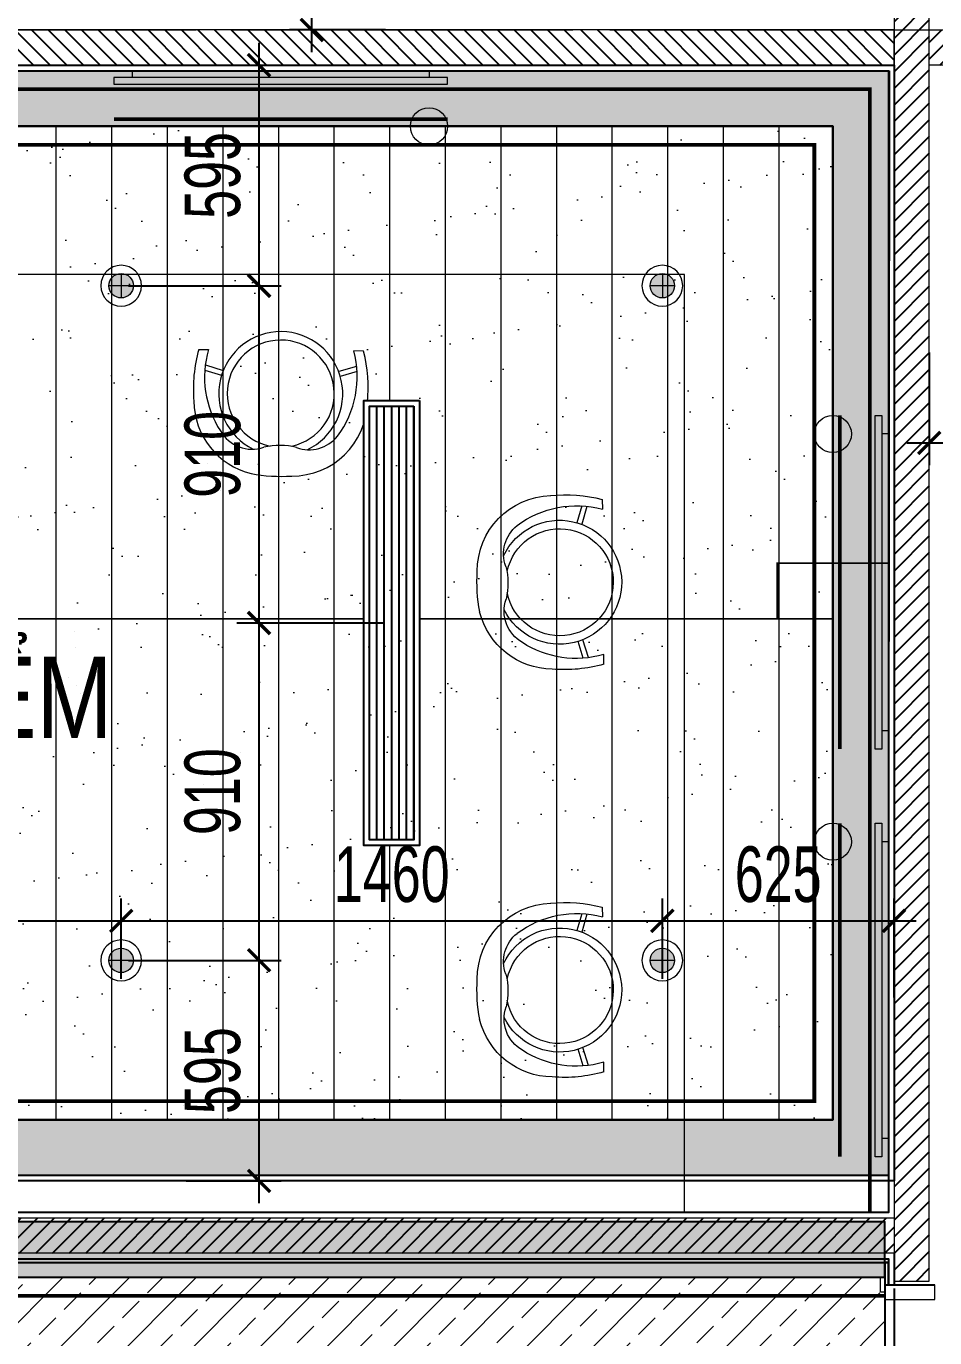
# Model space of a CAD drawing. Header units: millimetres. Extents: x -343543 to 400519, y -115663 to 104219.
# Drawn here: x -251080 to -248629, y 11172 to 14710 of the extents above; entities that cross this region are included whole.
import ezdxf
from ezdxf.xclip import XClip

# ---------------------------------------------------------------- set-up
doc = ezdxf.new("R2010")
doc.units = ezdxf.units.MM
doc.header["$XCLIPFRAME"] = 0
for name, pattern in [("$0$02'TUONG Xay$0$HIDDEN", [0.375, 0.25, -0.125]), ('ACAD_ISO07W100', [3, 0, -3]), ('HIDDEN2', [0.1875, 0.125, -0.0625]), ('XREF MAT BANG TUONG XAY$0$CENTER', [50.8, 31.75, -6.35, 6.35, -6.35])]:
    doc.linetypes.add(name, pattern=pattern)
doc.layers.get('0').update_dxf_attribs({"color": 231, "lineweight": 0})
doc.layers.get('DefPoints').update_dxf_attribs({"color": 191})
for name, color, linetype, lineweight in [('A-CLNG', 157, 'Continuous', 25), ('A-FLOR-PRTN', 161, 'Continuous', 9), ('A-PATT', 252, 'Continuous', 9), ('A-SYMBOLS', 10, 'Continuous', 13), ('fix lighting', 2, 'Continuous', 5), ('SME-E-LTG-DIM', 55, 'Continuous', 18), ('XREF MAT BANG TUONG XAY$0$$0$A-WALL-INT', 8, 'Continuous', 9), ('XREF MAT BANG TUONG XAY$0$$1$A-TEXT', 8, 'Continuous', 25), ('XREF MAT BANG TUONG XAY$0$A-GRID', 8, 'XREF MAT BANG TUONG XAY$0$CENTER', 15), ('XREF MAT BANG TUONG XAY$0$A-WALL-INT', 8, 'Continuous', 9)]:
    doc.layers.add(name, color=color, linetype=linetype, lineweight=lineweight)
for name, color, linetype in [('AC - SAG', 160, 'Continuous'), ('XREF MAT BANG TUONG XAY$0$A-FNSH', 8, 'Continuous'), ('XREF MAT BANG TUONG XAY$0$A-FURN', 8, 'Continuous'), ('XREF MAT BANG TUONG XAY$0$A-PATT', 8, 'Continuous')]:
    doc.layers.add(name, color=color, linetype=linetype)
doc.layers.add('fix lightting red', color=1, linetype='Continuous', lineweight=5, true_color=0xff0000)
doc.styles.add('SM-DIMTEXT', font='SME.shx', dxfattribs={"width": 0.7})
doc.styles.add('XREF MAT BANG TUONG XAY$0$Arial', font='arial.ttf', dxfattribs={"width": 0.8})
doc.dimstyles.new('SDIM-100', dxfattribs={"dimscale": 100, "dimtxt": 2, "dimasz": 0.6, "dimexe": 0.6, "dimexo": 0.2, "dimgap": 0.5, "dimtad": 1, "dimdec": 0, "dimzin": 12, "dimtxsty": 'SM-DIMTEXT', "dimblk": 'ARCHTICK', "dimblk1": 'ARCHTICK', "dimblk2": 'ARCHTICK', "dimcen": 0.12, "dimdle": 0.6, "dimclrd": 7, "dimclre": 8, "dimadec": 0, "dimazin": 3, "dimtfac": 2, "dimtix": 1, "dimtmove": 1, "dimatfit": 3, "dimfxl": 1, "dimtzin": 0, "dimarcsym": 1})

# ---------------------------------------------------------------- blocks, each defined once
blk = doc.blocks.new('XREF MAT BANG TUONG XAY$0$00.xref_IKIGAI_Truc')
at = {"layer": 'XREF MAT BANG TUONG XAY$0$A-GRID', "color": 8, "ltscale": 20}
blk.add_lwpolyline([(-2907.5, 14700), (42750, 14700)], dxfattribs=at)
blk = doc.blocks.new('XREF MAT BANG TUONG XAY$0$xref_IKIGAI_Cot')
at = {"layer": 'XREF MAT BANG TUONG XAY$0$A-GRID', "color": 8, "ltscale": 20}
blk.add_lwpolyline([(-2907.5, 14700), (42750, 14700)], dxfattribs=at)
blk = doc.blocks.new('*U218')
at = {"layer": 'XREF MAT BANG TUONG XAY$0$A-PATT'}
h = blk.add_hatch(dxfattribs=at)
h.set_pattern_fill('ANSI31', color=8, scale=10)
h.set_pattern_definition([(45, (40766.8, -11178.564), (-22.45064, 22.45064), [])])
h.paths.add_polyline_path([(-38.7, 47.5), (5281.3, 47.5), (5281.3, -47.5), (-38.7, -47.5)])
at = {"layer": 'XREF MAT BANG TUONG XAY$0$A-WALL-INT', "color": 8}
blk.add_lwpolyline([(-38.7, 47.5), (5281.3, 47.5), (5281.3, -47.5), (-38.7, -47.5)], close=True, dxfattribs=at)
blk = doc.blocks.new('*U279')
at = {"layer": 'XREF MAT BANG TUONG XAY$0$A-PATT'}
h = blk.add_hatch(dxfattribs=at)
h.set_pattern_fill('ANSI31', color=8, scale=10)
h.set_pattern_definition([(45, (43311.79, -11178.564), (-22.45064, 22.45064), [])])
h.paths.add_polyline_path([(-38.7, 47.5), (7826.3, 47.5), (7826.3, -47.5), (-38.7, -47.5)])
at = {"layer": 'XREF MAT BANG TUONG XAY$0$A-WALL-INT', "color": 8}
blk.add_lwpolyline([(-38.7, 47.5), (7826.3, 47.5), (7826.3, -47.5), (-38.7, -47.5)], close=True, dxfattribs=at)
blk = doc.blocks.new('*U275')
at = {"layer": 'XREF MAT BANG TUONG XAY$0$A-PATT'}
h = blk.add_hatch(dxfattribs=at)
h.set_pattern_fill('ANSI31', color=8, scale=10)
h.set_pattern_definition([(45, (38161.79, -11178.564), (-22.45064, 22.45064), [])])
h.paths.add_polyline_path([(-38.7, 47.5), (2676.3, 47.5), (2676.3, -47.5), (-38.7, -47.5)])
at = {"layer": 'XREF MAT BANG TUONG XAY$0$A-WALL-INT', "color": 8}
blk.add_lwpolyline([(-38.7, 47.5), (2676.3, 47.5), (2676.3, -47.5), (-38.7, -47.5)], close=True, dxfattribs=at)
blk = doc.blocks.new('*U289')
at = {"layer": 'XREF MAT BANG TUONG XAY$0$A-PATT'}
h = blk.add_hatch(dxfattribs=at)
h.set_pattern_fill('ANSI31', color=8, scale=10)
h.set_pattern_definition([(45, (35976.79, -11178.564), (-22.45064, 22.45064), [])])
h.paths.add_polyline_path([(-38.7, 47.5), (491.3, 47.5), (491.3, -47.5), (-38.7, -47.5)])
at = {"layer": 'XREF MAT BANG TUONG XAY$0$A-WALL-INT', "color": 8}
blk.add_lwpolyline([(-38.7, 47.5), (491.3, 47.5), (491.3, -47.5), (-38.7, -47.5)], close=True, dxfattribs=at)
blk = doc.blocks.new('XREF MAT BANG NOI THAT$0$01.Xref _MB T1$0$YLD.Studio-03-10')
at = {"color": 8}
for p, q in [((-114.9, 223.3), (-115.2, 197)), ((-73.7, 204.8), (-59.6, 156.3)), ((-59.8, 205.9), (-46.6, 160.6)), ((-77.6, -203.4), (-62.6, -155.1)), ((-63.7, -204.8), (-49.7, -159.7)), ((-119.2, -221.1), (-118.9, -194.8))]:
    blk.add_line(p, q, dxfattribs=at)
for centre, radius, start, end in [((-15.8, -157.2), 393.2, 84.149, 104.6003), ((18.3, 30), 204.1, 359.8671, 88.3418), ((-45.4, -60.7), 267, 53.1466, 105.1604), ((0, 0), 167.3, 25.2374, 333.6757), ((0, 0), 144.5, 12.1358, 348.5505), ((53.4, 76.5), 98, 339.9252, 51.2235), ((320.2, -3), 180.7, 165.2751, 193.6379), ((-230.1, 2.2), 453.3, 349.5837, 3.4619), ((51.9, -77.5), 98, 299.7276, 18.9878), ((17.8, -30.4), 204.1, 270.5713, 345.9889), ((-44.2, 60.7), 266.2, 253.7114, 302.9528), ((-12.8, 157.4), 393.2, 254.3128, 274.764)]:
    blk.add_arc(centre, radius, start, end, dxfattribs=at)
blk = doc.blocks.new('XREF MAT BANG NOI THAT')
at = {"color": 8}
for points in [[(9055, 11510), (8505, 11510), (8505, 14285), (8810, 14285), (8810, 14590), (14102.5, 14590), (14100, 11509.6), (13550, 11510), (13550, 14040), (9055, 14040)], [(12060.5, 14590), (12860.5, 14590), (12860.5, 14572), (12060.5, 14572)], [(12910.5, 14554), (12910.5, 14572), (12010.5, 14572), (12010.5, 14554)], [(14064, 13660), (14082, 13660), (14082, 12760), (14064, 12760)], [(14100, 12810), (14100, 13610), (14082, 13610), (14082, 12810)], [(14064, 12560), (14082, 12560), (14082, 11660), (14064, 11660)], [(14100, 11710), (14100, 12510), (14082, 12510), (14082, 11710)]]:
    blk.add_lwpolyline(points, close=True, dxfattribs=at)
for centre in [(12860.5, 14440), (13950, 13610), (13950, 12510)]:
    blk.add_circle(centre, 50, dxfattribs=at)
at = {"color": 8, "rotation": 270}
blk.add_blockref('XREF MAT BANG NOI THAT$0$01.Xref _MB T1$0$YLD.Studio-03-10', (12460.5, 13718.8), dxfattribs=at)
at = {"color": 8, "xscale": -1}
for p in [(13213, 13210), (13213, 12110)]:
    blk.add_blockref('XREF MAT BANG NOI THAT$0$01.Xref _MB T1$0$YLD.Studio-03-10', p, dxfattribs=at)
blk = doc.blocks.new('01.Xref _MB T1')
at = {"layer": 'XREF MAT BANG TUONG XAY$0$$0$A-WALL-INT', "color": 8}
for points in [[(14078.90018, 11334.99999), (14090, 11334.99999), (14090, 11294.99999), (14078.90018, 11294.99999)], [(14090, 11274.99999), (14224.99994, 11274.99999), (14224.99994, 11314.99999), (14090, 11314.99999)]]:
    blk.add_lwpolyline(points, close=True, dxfattribs=at)
at = {"layer": 'XREF MAT BANG TUONG XAY$0$A-FNSH', "color": 8}
for points in [[(8379.99068, 14715.00011), (8380.00025, 11309.99999), (8505, 11309.99999), (8505, 11385), (10005.00011, 11385), (10005.00011, 11510), (8504.99998, 11510), (8504.99668, 14285), (8809.99073, 14284.99999), (8809.99073, 14590), (14099.96637, 14590), (14099.97586, 11509.99995), (11390.00011, 11509.99995), (11390.00011, 11384.99995), (14100, 11384.99995), (14100, 11314.99999), (14224.99994, 11314.99999)], [(11390.00011, 11384.99995), (11390.00011, 11374.99995), (14100, 11374.99995)]]:
    blk.add_lwpolyline(points, dxfattribs=at)
blk.add_lwpolyline([(14090, 11314.99999), (14100, 11314.99999), (14100, 11374.99995), (14090, 11374.99995)], close=True, dxfattribs=at)
at = {"layer": 'XREF MAT BANG TUONG XAY$0$A-FURN', "color": 8}
blk.add_lwpolyline([(14115, 11399.99995), (14115, 11314.99999), (14210, 11314.99999)], dxfattribs=at)
at = {"color": 8}
blk.add_blockref('XREF MAT BANG TUONG XAY$0$00.xref_IKIGAI_Truc', (0.00011, 0), dxfattribs=at)
ref = blk.add_blockref('XREF MAT BANG TUONG XAY$0$xref_IKIGAI_Cot', (-0.00927, -0.00001), dxfattribs=at)
XClip(ref).set_block_clipping_path([(-1610.3425959283, -2225.6693134198), (41829.1295208634, 21555.8819575264)])
at = {"layer": 'XREF MAT BANG TUONG XAY$0$A-FURN', "color": 8, "xscale": -1}
for name, p, rotation in [('*U279', (14162.5, 11363.6983), 270), ('*U218', (8833.68904, 14652.5), 180)]:
    blk.add_blockref(name, p, dxfattribs=dict(at, rotation=rotation))
at = {"layer": 'XREF MAT BANG TUONG XAY$0$A-FURN', "color": 8, "rotation": 180}
blk.add_blockref('*U289', (14701.3016, 14652.49999), dxfattribs=at)
at = {"layer": 'XREF MAT BANG TUONG XAY$0$A-FURN', "color": 8}
blk.add_blockref('*U275', (11438.69842, 11447.49995), dxfattribs=at)
at = {"layer": 'XREF MAT BANG TUONG XAY$0$$1$A-TEXT', "color": 8, "style": 'XREF MAT BANG TUONG XAY$0$Arial', "width": 0.8}
blk.add_text('TRANG ĐIỂM', height=220, dxfattribs=at).set_placement((10462.92166, 12789.54557))
at = {"layer": 'A-PATT', "color": 8}
blk.add_blockref('XREF MAT BANG NOI THAT', (0, 0), dxfattribs=at)
blk = doc.blocks.new('DenSanTuongT1Ikigai')
at = {"layer": 'fix lightting red', "color": 1, "linetype": "$0$02'TUONG Xay$0$HIDDEN", "ltscale": 500, "true_color": 0xff0000, "const_width": 10}
for points in [[(8810, 14540), (14050, 14540), (14050, 11509.6)], [(12010.5, 14459.1), (12910.5, 14459.1)], [(13969.1, 13660), (13969.1, 12760)], [(13969.1, 12560), (13969.1, 11660)]]:
    blk.add_lwpolyline(points, dxfattribs=at)
blk = doc.blocks.new('_ArchTick')
at = {"color": 0, "linetype": 'ByBlock', "const_width": 0.15}
blk.add_lwpolyline([(-0.5, -0.5), (0.5, 0.5)], dxfattribs=at)
blk = doc.blocks.new('*D1016')
at = {"layer": 'DefPoints', "color": 0, "transparency": 16777216}
for p in [(-248739, 11325), (-249449, 10919.3), (-249449, 10758)]:
    blk.add_point(p, dxfattribs=at)
at = {"layer": 'SME-E-LTG-DIM', "color": 8, "lineweight": -2, "transparency": 16777216}
for p, q in [((-248739, 11305), (-248739, 10859.3)), ((-249449, 10778), (-249449, 10979.3))]:
    blk.add_line(p, q, dxfattribs=at)
at = {"layer": 'SME-E-LTG-DIM', "color": 7, "lineweight": -2, "transparency": 16777216}
blk.add_line((-248679, 10919.3), (-249509, 10919.3), dxfattribs=at)
at = {"layer": 'SME-E-LTG-DIM', "color": 7, "lineweight": -2, "transparency": 16777216, "xscale": 60, "yscale": 60, "zscale": 60, "rotation": 180}
blk.add_blockref('_ArchTick', (-249449, 10919.3), dxfattribs=at)
at = {"layer": 'SME-E-LTG-DIM', "color": 7, "lineweight": -2, "transparency": 16777216, "xscale": 60, "yscale": 60, "zscale": 60}
blk.add_blockref('_ArchTick', (-248739, 10919.3), dxfattribs=at)
at = {"layer": 'SME-E-LTG-DIM', "color": 0, "transparency": 16777216, "insert": (-249094, 11044.3), "char_height": 150, "attachment_point": 5, "style": 'SM-DIMTEXT'}
blk.add_mtext('710', dxfattribs=at)
blk = doc.blocks.new('*D1039')
at = {"layer": 'DefPoints', "color": 0, "transparency": 16777216}
for p in [(-250824, 12296.5), (-252279, 12120), (-250824, 12120)]:
    blk.add_point(p, dxfattribs=at)
at = {"layer": 'SME-E-LTG-DIM', "color": 8, "lineweight": -2, "transparency": 16777216}
for p, q in [((-252279, 12140), (-252279, 12356.5)), ((-250824, 12140), (-250824, 12356.5))]:
    blk.add_line(p, q, dxfattribs=at)
at = {"layer": 'SME-E-LTG-DIM', "color": 7, "lineweight": -2, "transparency": 16777216}
blk.add_line((-252339, 12296.5), (-250764, 12296.5), dxfattribs=at)
at = {"layer": 'SME-E-LTG-DIM', "color": 7, "lineweight": -2, "transparency": 16777216, "xscale": 60, "yscale": 60, "zscale": 60, "rotation": 180}
blk.add_blockref('_ArchTick', (-252279, 12296.5), dxfattribs=at)
at = {"layer": 'SME-E-LTG-DIM', "color": 7, "lineweight": -2, "transparency": 16777216, "xscale": 60, "yscale": 60, "zscale": 60}
blk.add_blockref('_ArchTick', (-250824, 12296.5), dxfattribs=at)
at = {"layer": 'SME-E-LTG-DIM', "color": 0, "transparency": 16777216, "insert": (-251551.5, 12421.5), "char_height": 150, "attachment_point": 5, "style": 'SM-DIMTEXT'}
blk.add_mtext('1455', dxfattribs=at)
blk = doc.blocks.new('*D1040')
at = {"layer": 'DefPoints', "color": 0, "transparency": 16777216}
for p in [(-249364, 12296.5), (-250824, 12120), (-249364, 12120)]:
    blk.add_point(p, dxfattribs=at)
at = {"layer": 'SME-E-LTG-DIM', "color": 8, "lineweight": -2, "transparency": 16777216}
for p, q in [((-250824, 12140), (-250824, 12356.5)), ((-249364, 12140), (-249364, 12356.5))]:
    blk.add_line(p, q, dxfattribs=at)
at = {"layer": 'SME-E-LTG-DIM', "color": 7, "lineweight": -2, "transparency": 16777216}
blk.add_line((-250884, 12296.5), (-249304, 12296.5), dxfattribs=at)
at = {"layer": 'SME-E-LTG-DIM', "color": 7, "lineweight": -2, "transparency": 16777216, "xscale": 60, "yscale": 60, "zscale": 60, "rotation": 180}
blk.add_blockref('_ArchTick', (-250824, 12296.5), dxfattribs=at)
at = {"layer": 'SME-E-LTG-DIM', "color": 7, "lineweight": -2, "transparency": 16777216, "xscale": 60, "yscale": 60, "zscale": 60}
blk.add_blockref('_ArchTick', (-249364, 12296.5), dxfattribs=at)
at = {"layer": 'SME-E-LTG-DIM', "color": 0, "transparency": 16777216, "insert": (-250094, 12421.5), "char_height": 150, "attachment_point": 5, "style": 'SM-DIMTEXT'}
blk.add_mtext('1460', dxfattribs=at)
blk = doc.blocks.new('*D1041')
at = {"layer": 'DefPoints', "color": 0, "transparency": 16777216}
for p in [(-248739, 12296.5), (-249364, 12120), (-248739, 12069.6)]:
    blk.add_point(p, dxfattribs=at)
at = {"layer": 'SME-E-LTG-DIM', "color": 8, "lineweight": -2, "transparency": 16777216}
for p, q in [((-249364, 12140), (-249364, 12356.5)), ((-248739, 12089.6), (-248739, 12356.5))]:
    blk.add_line(p, q, dxfattribs=at)
at = {"layer": 'SME-E-LTG-DIM', "color": 7, "lineweight": -2, "transparency": 16777216}
blk.add_line((-249424, 12296.5), (-248679, 12296.5), dxfattribs=at)
at = {"layer": 'SME-E-LTG-DIM', "color": 7, "lineweight": -2, "transparency": 16777216, "xscale": 60, "yscale": 60, "zscale": 60, "rotation": 180}
blk.add_blockref('_ArchTick', (-249364, 12296.5), dxfattribs=at)
at = {"layer": 'SME-E-LTG-DIM', "color": 7, "lineweight": -2, "transparency": 16777216, "xscale": 60, "yscale": 60, "zscale": 60}
blk.add_blockref('_ArchTick', (-248739, 12296.5), dxfattribs=at)
at = {"layer": 'SME-E-LTG-DIM', "color": 0, "transparency": 16777216, "insert": (-249051.5, 12421.5), "char_height": 150, "attachment_point": 5, "style": 'SM-DIMTEXT'}
blk.add_mtext('625', dxfattribs=at)
blk = doc.blocks.new('*D1043')
at = {"layer": 'DefPoints', "color": 0, "transparency": 16777216}
for p in [(-250824, 12190), (-250452, 12190), (-250668.4, 11595)]:
    blk.add_point(p, dxfattribs=at)
at = {"layer": 'SME-E-LTG-DIM', "color": 7, "lineweight": -2, "transparency": 16777216}
blk.add_line((-250452, 11535), (-250452, 12250), dxfattribs=at)
at = {"layer": 'SME-E-LTG-DIM', "color": 8, "lineweight": -2, "transparency": 16777216}
for p, q in [((-250804, 12190), (-250392, 12190)), ((-250648.4, 11595), (-250392, 11595))]:
    blk.add_line(p, q, dxfattribs=at)
at = {"layer": 'SME-E-LTG-DIM', "color": 7, "lineweight": -2, "transparency": 16777216, "xscale": 60, "yscale": 60, "zscale": 60}
for p, rotation in [((-250452, 12190), 90), ((-250452, 11595), 270)]:
    blk.add_blockref('_ArchTick', p, dxfattribs=dict(at, rotation=rotation))
at = {"layer": 'SME-E-LTG-DIM', "color": 0, "transparency": 16777216, "insert": (-250577, 11892.5), "char_height": 150, "attachment_point": 5, "rotation": 90, "style": 'SM-DIMTEXT'}
blk.add_mtext('595', dxfattribs=at)
blk = doc.blocks.new('*D1044')
at = {"layer": 'DefPoints', "color": 0, "transparency": 16777216}
for p in [(-250452, 13100), (-250094, 13100), (-250824, 12190)]:
    blk.add_point(p, dxfattribs=at)
at = {"layer": 'SME-E-LTG-DIM', "color": 7, "lineweight": -2, "transparency": 16777216}
blk.add_line((-250452, 12130), (-250452, 13160), dxfattribs=at)
at = {"layer": 'SME-E-LTG-DIM', "color": 8, "lineweight": -2, "transparency": 16777216}
for p, q in [((-250114, 13100), (-250512, 13100)), ((-250804, 12190), (-250392, 12190))]:
    blk.add_line(p, q, dxfattribs=at)
at = {"layer": 'SME-E-LTG-DIM', "color": 7, "lineweight": -2, "transparency": 16777216, "xscale": 60, "yscale": 60, "zscale": 60}
for p, rotation in [((-250452, 13100), 90), ((-250452, 12190), 270)]:
    blk.add_blockref('_ArchTick', p, dxfattribs=dict(at, rotation=rotation))
at = {"layer": 'SME-E-LTG-DIM', "color": 0, "transparency": 16777216, "insert": (-250577, 12645), "char_height": 150, "attachment_point": 5, "rotation": 90, "style": 'SM-DIMTEXT'}
blk.add_mtext('910', dxfattribs=at)
blk = doc.blocks.new('*D1045')
at = {"layer": 'DefPoints', "color": 0, "transparency": 16777216}
for p in [(-250824, 14010), (-250452, 14010), (-250094, 13100)]:
    blk.add_point(p, dxfattribs=at)
at = {"layer": 'SME-E-LTG-DIM', "color": 7, "lineweight": -2, "transparency": 16777216}
blk.add_line((-250452, 13040), (-250452, 14070), dxfattribs=at)
at = {"layer": 'SME-E-LTG-DIM', "color": 8, "lineweight": -2, "transparency": 16777216}
for p, q in [((-250804, 14010), (-250392, 14010)), ((-250114, 13100), (-250512, 13100))]:
    blk.add_line(p, q, dxfattribs=at)
at = {"layer": 'SME-E-LTG-DIM', "color": 7, "lineweight": -2, "transparency": 16777216, "xscale": 60, "yscale": 60, "zscale": 60}
for p, rotation in [((-250452, 14010), 90), ((-250452, 13100), 270)]:
    blk.add_blockref('_ArchTick', p, dxfattribs=dict(at, rotation=rotation))
at = {"layer": 'SME-E-LTG-DIM', "color": 0, "transparency": 16777216, "insert": (-250577, 13555), "char_height": 150, "attachment_point": 5, "rotation": 90, "style": 'SM-DIMTEXT'}
blk.add_mtext('910', dxfattribs=at)
blk = doc.blocks.new('*D1046')
at = {"layer": 'DefPoints', "color": 0, "transparency": 16777216}
for p in [(-250796.8, 14605), (-250452, 14605), (-250824, 14010)]:
    blk.add_point(p, dxfattribs=at)
at = {"layer": 'SME-E-LTG-DIM', "color": 7, "lineweight": -2, "transparency": 16777216}
blk.add_line((-250452, 13950), (-250452, 14665), dxfattribs=at)
at = {"layer": 'SME-E-LTG-DIM', "color": 8, "lineweight": -2, "transparency": 16777216}
for p, q in [((-250776.8, 14605), (-250392, 14605)), ((-250804, 14010), (-250392, 14010))]:
    blk.add_line(p, q, dxfattribs=at)
at = {"layer": 'SME-E-LTG-DIM', "color": 7, "lineweight": -2, "transparency": 16777216, "xscale": 60, "yscale": 60, "zscale": 60}
for p, rotation in [((-250452, 14605), 90), ((-250452, 14010), 270)]:
    blk.add_blockref('_ArchTick', p, dxfattribs=dict(at, rotation=rotation))
at = {"layer": 'SME-E-LTG-DIM', "color": 0, "transparency": 16777216, "insert": (-250577, 14307.5), "char_height": 150, "attachment_point": 5, "rotation": 90, "style": 'SM-DIMTEXT'}
blk.add_mtext('595', dxfattribs=at)
blk = doc.blocks.new('*D1053')
at = {"layer": 'DefPoints', "color": 0, "transparency": 16777216}
for p in [(-250309.5, 15345), (-250039, 15345), (-250090.9, 14700)]:
    blk.add_point(p, dxfattribs=at)
at = {"layer": 'SME-E-LTG-DIM', "color": 7, "lineweight": -2, "transparency": 16777216}
blk.add_line((-250309.5, 14640), (-250309.5, 15405), dxfattribs=at)
at = {"layer": 'SME-E-LTG-DIM', "color": 8, "lineweight": -2, "transparency": 16777216}
for p, q in [((-250059, 15345), (-250369.5, 15345)), ((-250110.9, 14700), (-250369.5, 14700))]:
    blk.add_line(p, q, dxfattribs=at)
at = {"layer": 'SME-E-LTG-DIM', "color": 7, "lineweight": -2, "transparency": 16777216, "xscale": 60, "yscale": 60, "zscale": 60}
for p, rotation in [((-250309.5, 15345), 90), ((-250309.5, 14700), 270)]:
    blk.add_blockref('_ArchTick', p, dxfattribs=dict(at, rotation=rotation))
at = {"layer": 'SME-E-LTG-DIM', "color": 0, "transparency": 16777216, "insert": (-250434.5, 15022.5), "char_height": 150, "attachment_point": 5, "rotation": 90, "style": 'SM-DIMTEXT'}
blk.add_mtext('645', dxfattribs=at)
blk = doc.blocks.new('*D1075')
at = {"layer": 'DefPoints', "color": 0, "transparency": 16777216}
for p in [(-248644, 13850), (-247701.5, 13850), (-247701.5, 13586.2)]:
    blk.add_point(p, dxfattribs=at)
at = {"layer": 'SME-E-LTG-DIM', "color": 8, "lineweight": -2, "transparency": 16777216}
for p, q in [((-248644, 13830), (-248644, 13526.2)), ((-247701.5, 13830), (-247701.5, 13526.2))]:
    blk.add_line(p, q, dxfattribs=at)
at = {"layer": 'SME-E-LTG-DIM', "color": 7, "lineweight": -2, "transparency": 16777216}
blk.add_line((-248704, 13586.2), (-247641.5, 13586.2), dxfattribs=at)
at = {"layer": 'SME-E-LTG-DIM', "color": 7, "lineweight": -2, "transparency": 16777216, "xscale": 60, "yscale": 60, "zscale": 60, "rotation": 180}
blk.add_blockref('_ArchTick', (-248644, 13586.2), dxfattribs=at)
at = {"layer": 'SME-E-LTG-DIM', "color": 7, "lineweight": -2, "transparency": 16777216, "xscale": 60, "yscale": 60, "zscale": 60}
blk.add_blockref('_ArchTick', (-247701.5, 13586.2), dxfattribs=at)
at = {"layer": 'SME-E-LTG-DIM', "color": 0, "transparency": 16777216, "insert": (-248172.8, 13718.4), "char_height": 150, "attachment_point": 5, "style": 'SM-DIMTEXT'}
blk.add_mtext('{\\fArial|b0|i0|c163|p34;EQ}', dxfattribs=at)
blk = doc.blocks.new('A$C9c5a61fb')
blk.add_wipeout([(75, 600), (-75, 600), (-75, -600), (75, -600)]).dxf.layer = 'DefPoints'
at = {"linetype": 'Continuous'}
h = blk.add_hatch(dxfattribs=at)
h.set_pattern_fill('_USER', color=8, scale=20, angle=90, style=0, pattern_type=0)
h.set_pattern_definition([(90, (-62114.142, -4511.657), (-20, 1e-15), [])])
h.paths.add_polyline_path([(60, 585), (60, -585), (-60, -585), (-60, 585)])
at = {"color": 8, "linetype": 'Continuous'}
blk.add_lwpolyline([(75, 600), (75, -600), (-75, -600), (-75, 600)], close=True, dxfattribs=at)
at = {"linetype": 'Continuous'}
blk.add_lwpolyline([(60, 585), (60, -585), (-60, -585), (-60, 585)], close=True, dxfattribs=at)
blk = doc.blocks.new('XR-TRAN_SANH$0$A$C896e62ca')
at = {"layer": 'A-PATT', "true_color": 0x848484}
h = blk.add_hatch(color=252, dxfattribs=at)
h.dxf.hatch_style = 1
edge = h.paths.add_edge_path()
edge.add_arc((0, 0), 33, 0, 360)
at = {"color": 0, "linetype": 'ByBlock'}
for p, q in [((33, 0), (-33, 0)), ((0, 33), (0, -33))]:
    blk.add_line(p, q, dxfattribs=at)
blk.add_circle((0, 0), 33, dxfattribs=at)
for start, end in [(90, 270), (270, 90)]:
    blk.add_arc((0, 0), 55, start, end, dxfattribs=at)

msp = doc.modelspace()

# ---------------------------------------------------------------- block references
at = {"layer": 'A-SYMBOLS'}
msp.add_blockref('01.Xref _MB T1', (-262854, 0), dxfattribs=at)

# ---------------------------------------------------------------- next in the draw order: hatches: boundary and pattern name
at = {"layer": 'A-PATT'}
h = msp.add_hatch(dxfattribs=at)
h.set_pattern_fill('ZIGZAG', color=256, scale=10)
h.set_pattern_definition([(0, (-262854.025, -1e-05), (31.75, 31.75), [31.75, -31.75]), (90, (-262822.275, -1e-05), (-31.75, 31.75), [31.75, -31.75])])
h.paths.add_polyline_path([(-254044, 14590), (-248754, 14590), (-248754, 11610), (-254349, 11610), (-254349, 14285), (-254199, 14285), (-254199, 11760), (-248904, 11760), (-248904, 14440), (-254044, 14440)])
h = msp.add_hatch(dxfattribs=at)
h.set_pattern_fill('_USER', color=256, scale=150, angle=90, pattern_type=0)
h.set_pattern_definition([(90, (-254149.02, 11710), (-150, 9e-15), [])])
h.paths.add_polyline_path([(-254044, 14440), (-248904, 14440), (-248904, 11760), (-254199, 11760), (-254199, 14285), (-254044, 14285)])
h = msp.add_hatch(dxfattribs=at)
h.set_pattern_fill('ZIGZAG', color=256, scale=10)
h.set_pattern_definition([(0, (-262854.025, 110), (31.75, 31.75), [31.75, -31.75]), (90, (-262822.275, 110), (-31.75, 31.75), [31.75, -31.75])])
h.paths.add_polyline_path([(-254349, 11335), (-248764, 11335), (-248764, 11485), (-254349, 11485)])
h = msp.add_hatch(dxfattribs=at)
h.set_pattern_fill('ANSI33', color=256, scale=20, double=1)
h.set_pattern_definition([(45, (-262854.02, -1e-05), (-89.8026, 89.8026), []), (45, (-262764.22, -1e-05), (-89.8026, 89.8026), [63.5, -31.75])])
h.paths.add_polyline_path([(-254349, 10225), (-254349, 11335), (-248764, 11335), (-248764, 6325), (-248879, 6325), (-248879, 6235), (-250134, 6235), (-250134, 10225), (-250279, 10225), (-250279, 9720.4), (-254034, 9720.4), (-254034, 10225)])

# ---------------------------------------------------------------- next in the draw order: linework, layer by layer
at = {"layer": 'A-CLNG', "color": 251}
for points in [[(-254059, 14605), (-248739, 14605), (-248739, 11595), (-254364, 11595), (-254364, 14300), (-254059, 14300)], [(-254044, 14590), (-248754, 14590), (-248754, 11610), (-254349, 11610), (-254349, 14285), (-254199, 14285), (-254199, 11760), (-248904, 11760), (-248904, 14440), (-254044, 14440)], [(-254044, 14440), (-248904, 14440), (-248904, 11760), (-254199, 11760), (-254199, 14285), (-254044, 14285)], [(-254349, 11335), (-248764, 11335), (-248764, 11485), (-254349, 11485)], [(-254349, 10225), (-254349, 11335), (-248764, 11335), (-248764, 6325), (-248879, 6325), (-248879, 6235), (-250134, 6235), (-250134, 10225), (-250279, 10225), (-250279, 9720.4), (-254034, 9720.4), (-254034, 10225)]]:
    msp.add_lwpolyline(points, close=True, dxfattribs=at)
at = {"layer": 'A-CLNG', "color": 251, "linetype": 'ACAD_ISO07W100', "ltscale": 0.01, "const_width": 5}
for points in [[(-248754, 13261.5), (-249054, 13261.5), (-249054, 13111.5)], [(-254199, 13211.5), (-254199, 13111.5), (-249054, 13111.5)], [(-248904, 13211.5), (-248904, 13111.5), (-249054, 13111.5)]]:
    msp.add_lwpolyline(points, dxfattribs=at)
at = {"layer": 'fix lighting', "color": 1, "linetype": 'HIDDEN2', "true_color": 0xff0000, "const_width": 10}
msp.add_lwpolyline([(-253994, 14390), (-248954, 14390), (-248954, 11810), (-254149, 11810), (-254149, 14235), (-253994, 14235)], close=True, dxfattribs=at)
msp.add_lwpolyline([(-254349, 11285), (-248764, 11285)], dxfattribs=at)

# ---------------------------------------------------------------- next in the draw order: block references
at = {"layer": 'fix lighting'}
for p in [(-250824, 14010), (-249364, 14010), (-250824, 12190), (-249364, 12190)]:
    msp.add_blockref('XR-TRAN_SANH$0$A$C896e62ca', p, dxfattribs=at)

# ---------------------------------------------------------------- next in the draw order: block references
at = {"layer": 'AC - SAG'}
msp.add_blockref('A$C9c5a61fb', (-250094, 13100), dxfattribs=at)

# ---------------------------------------------------------------- next in the draw order: hatches: boundary and pattern name
at = {"layer": 'A-PATT'}
h = msp.add_hatch(dxfattribs=at)
h.set_pattern_fill('AR-SAND', color=256, scale=5)
h.set_pattern_definition([(37.5, (-262854.02, -1e-05), (-8.0002, 244.7066), [0, -193.04, 0, -215.9, 0, -206.375]), (7.5, (-262854.02, -1e-05), (224.7616, 358.4126), [0, -104.14, 0, -173.99, 0, -66.675]), (327.5, (-263010.23, -1e-05), (395.4962, 0.7186), [0, -63.5, 0, -228.6, 0, -298.45]), (317.5, (-263010.23, -1e-05), (381.778, 111.4647), [0, -31.75, 0, -149.86, 0, -171.45])])
h.paths.add_polyline_path([(-254044, 14440), (-248904, 14440), (-248904, 11760), (-254199, 11760), (-254199, 14285), (-254044, 14285)])

# ---------------------------------------------------------------- next in the draw order: block references
at = {"layer": 'A-FLOR-PRTN'}
msp.add_blockref('DenSanTuongT1Ikigai', (-262854, 0), dxfattribs=at)

# ---------------------------------------------------------------- next in the draw order: dimensions: what is measured, and where the dimension line sits
at = {"layer": 'SME-E-LTG-DIM'}
for base, p1, p2, picture, middle in [((-250309.5, 15345), (-250090.9, 14700), (-250039, 15345), '*D1053', (-250434.5, 15022.5)), ((-250452, 14605), (-250824, 14010), (-250796.8, 14605), '*D1046', (-250577, 14307.5)), ((-250452, 14010), (-250094, 13100), (-250824, 14010), '*D1045', (-250577, 13555)), ((-250452, 13100), (-250824, 12190), (-250094, 13100), '*D1044', (-250577, 12645)), ((-250452, 12190), (-250668.4, 11595), (-250824, 12190), '*D1043', (-250577, 11892.5))]:
    dim = msp.add_linear_dim(base=base, p1=p1, p2=p2, angle=90, dimstyle='SDIM-100', override={"dimtxt": 1.5, "dimtfill": 0}, dxfattribs=at)
    dim.commit()
    dim.dimension.update_dxf_attribs({"geometry": picture, "text_midpoint": middle})
dim = msp.add_linear_dim(base=(-247701.5, 13586.2), p1=(-248644, 13850), p2=(-247701.5, 13850), text='{\\fArial|b0|i0|c163|p34;EQ}', dimstyle='SDIM-100', override={"dimtxt": 1.5, "dimtfill": 0}, dxfattribs=at)
dim.commit()
dim.dimension.update_dxf_attribs({"geometry": '*D1075', "text_midpoint": (-248172.8, 13718.4)})
for base, p1, p2, picture, middle in [((-250824, 12296.5), (-252279, 12120), (-250824, 12120), '*D1039', (-251551.5, 12421.5)), ((-249364, 12296.5), (-250824, 12120), (-249364, 12120), '*D1040', (-250094, 12421.5)), ((-248739, 12296.5), (-249364, 12120), (-248739, 12069.6), '*D1041', (-249051.5, 12421.5)), ((-249449, 10919.3), (-248739, 11325), (-249449, 10758), '*D1016', (-249094, 11044.3))]:
    dim = msp.add_linear_dim(base=base, p1=p1, p2=p2, dimstyle='SDIM-100', override={"dimtxt": 1.5, "dimtfill": 0}, dxfattribs=at)
    dim.commit()
    dim.dimension.update_dxf_attribs({"geometry": picture, "text_midpoint": middle})

doc.saveas('drawing.dxf')
